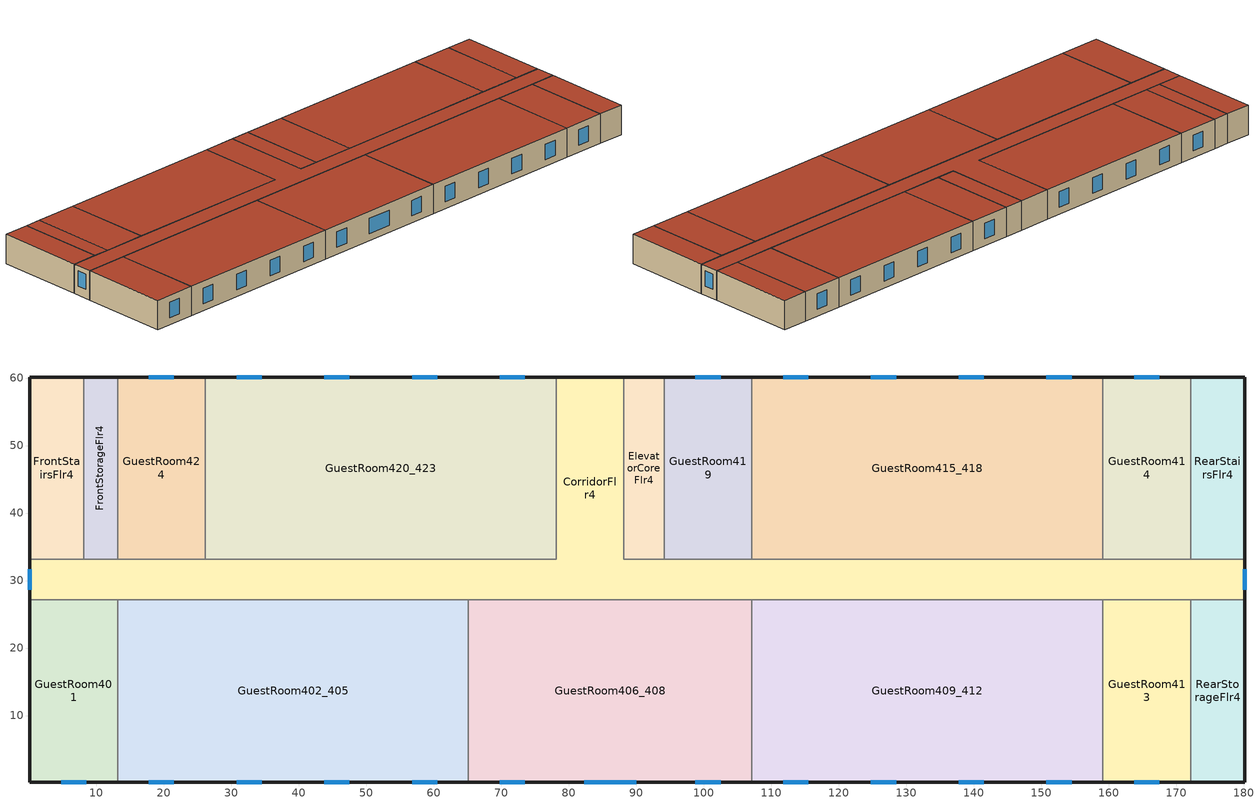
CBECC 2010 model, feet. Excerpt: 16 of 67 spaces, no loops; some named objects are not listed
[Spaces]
CorridorFlr4
 floor to CorridorFlr3 (Base_CZ3-All-FloorSteelJoistInterior): 88.16,60.16 88.16,33.16 180.16,33.16 180.16,27.16 0.16,27.16 0.16,33.16 78.16,33.16 78.16,60.16 z29
 wall outside (Base_CZ3-Nonres-WallSteelFramedU0.084): 0.16,33.16 0.16,27.16 / 180.16,27.16 180.16,33.16 / 88.16,60.16 78.16,60.16 z29:38
 wall to RearStairsFlr4 (Base_CZ3-All-WallSteelFramedInterior): 180.16,33.16 172.16,33.16 z29:38
 wall to GuestRoom420_423 (Base_CZ3-All-WallSteelFramedInterior): 78.16,60.16 78.16,33.16 26.16,33.16 z29:38
 wall to GuestRoom424 (Base_CZ3-All-WallSteelFramedInterior): 26.16,33.16 13.16,33.16 z29:38
 wall to FrontStorageFlr4 (Base_CZ3-All-WallSteelFramedInterior): 13.16,33.16 8.16,33.16 z29:38
 wall to FrontStairsFlr4 (Base_CZ3-All-WallSteelFramedInterior): 8.16,33.16 0.16,33.16 z29:38
 wall to GuestRoom401 (Base_CZ3-All-WallSteelFramedInterior): 0.16,27.16 13.16,27.16 z29:38
 wall to GuestRoom402_405 (Base_CZ3-All-WallSteelFramedInterior): 13.16,27.16 65.16,27.16 z29:38
 wall to GuestRoom406_408 (Base_CZ3-All-WallSteelFramedInterior): 65.16,27.16 107.16,27.16 z29:38
 wall to GuestRoom409_412 (Base_CZ3-All-WallSteelFramedInterior): 107.16,27.16 159.16,27.16 z29:38
 wall to GuestRoom413 (Base_CZ3-All-WallSteelFramedInterior): 159.16,27.16 172.16,27.16 z29:38
 wall to RearStorageFlr4 (Base_CZ3-All-WallSteelFramedInterior): 172.16,27.16 180.16,27.16 z29:38
 wall to GuestRoom414 (Base_CZ3-All-WallSteelFramedInterior): 172.16,33.16 159.16,33.16 z29:38
 wall to GuestRoom415_418 (Base_CZ3-All-WallSteelFramedInterior): 159.16,33.16 107.16,33.16 z29:38
 wall to GuestRoom419 (Base_CZ3-All-WallSteelFramedInterior): 107.16,33.16 94.16,33.16 z29:38
 wall to ElevatorCoreFlr4 (Base_CZ3-All-WallSteelFramedInterior): 94.16,33.16 88.16,33.16 88.16,60.16 z29:38
 window (Base_CZ3-Nonres-FenestrationU0.65): 0.16,31.68 0.16,28.65 / 180.16,28.65 180.16,31.68 z31.76:36.41
 roof outside (Base_CZ3-All-RoofLowAbsorptanceInsulationEntirelyAboveDeckU0.048): 180.16,27.16 180.16,33.16 88.16,33.16 88.16,60.16 78.16,60.16 78.16,33.16 0.16,33.16 0.16,27.16 z38
RearStairsFlr4
 floor to RearStairsFlr3 (Base_CZ3-All-FloorSteelJoistInterior): 180.16,60.16 180.16,33.16 172.16,33.16 172.16,60.16 z29
 wall outside (Base_CZ3-Nonres-WallSteelFramedU0.084): 180.16,33.16 180.16,60.16 172.16,60.16 z29:38
 wall to GuestRoom414 (Base_CZ3-All-WallSteelFramedInterior): 172.16,60.16 172.16,33.16 z29:38
 roof outside (Base_CZ3-All-RoofLowAbsorptanceInsulationEntirelyAboveDeckU0.048): 180.16,33.16 180.16,60.16 172.16,60.16 172.16,33.16 z38
GuestRoom420_423
 floor to GuestRoom320_323 (Base_CZ3-All-FloorSteelJoistInterior): 78.16,60.16 78.16,33.16 26.16,33.16 26.16,60.16 z29
 wall outside (Base_CZ3-Res-WallSteelFramedU0.064): 78.16,60.16 26.16,60.16 z29:38
 wall to GuestRoom424 (Base_CZ3-All-WallSteelFramedInterior): 26.16,60.16 26.16,33.16 z29:38
 window (Base_CZ3-Res-FenestrationU0.65): 73.53,60.16 69.79,60.16 / 60.53,60.16 56.79,60.16 / 47.53,60.16 43.79,60.16 / 34.53,60.16 30.79,60.16 z31.13:35.87
 roof outside (Base_CZ3-All-RoofLowAbsorptanceInsulationEntirelyAboveDeckU0.048): 78.16,33.16 78.16,60.16 26.16,60.16 26.16,33.16 z38
GuestRoom424
 floor to GuestRoom324 (Base_CZ3-All-FloorSteelJoistInterior): 26.16,60.16 26.16,33.16 13.16,33.16 13.16,60.16 z29
 wall outside (Base_CZ3-Res-WallSteelFramedU0.064): 26.16,60.16 13.16,60.16 z29:38
 wall to FrontStorageFlr4 (Base_CZ3-All-WallSteelFramedInterior): 13.16,60.16 13.16,33.16 z29:38
 window (Base_CZ3-Res-FenestrationU0.65): 21.53,60.16 17.79,60.16 z31.13:35.87
 roof outside (Base_CZ3-All-RoofLowAbsorptanceInsulationEntirelyAboveDeckU0.048): 26.16,33.16 26.16,60.16 13.16,60.16 13.16,33.16 z38
FrontStorageFlr4
 floor to FrontStorageFlr3 (Base_CZ3-All-FloorSteelJoistInterior): 13.16,60.16 13.16,33.16 8.16,33.16 8.16,60.16 z29
 wall outside (Base_CZ3-Nonres-WallSteelFramedU0.084): 13.16,60.16 8.16,60.16 z29:38
 wall to FrontStairsFlr4 (Base_CZ3-All-WallSteelFramedInterior): 8.16,60.16 8.16,33.16 z29:38
 roof outside (Base_CZ3-All-RoofLowAbsorptanceInsulationEntirelyAboveDeckU0.048): 13.16,33.16 13.16,60.16 8.16,60.16 8.16,33.16 z38
FrontStairsFlr4
 floor to FrontStairsFlr3 (Base_CZ3-All-FloorSteelJoistInterior): 8.16,60.16 8.16,33.16 0.16,33.16 0.16,60.16 z29
 wall outside (Base_CZ3-Nonres-WallSteelFramedU0.084): 8.16,60.16 0.16,60.16 0.16,33.16 z29:38
 roof outside (Base_CZ3-All-RoofLowAbsorptanceInsulationEntirelyAboveDeckU0.048): 8.16,33.16 8.16,60.16 0.16,60.16 0.16,33.16 z38
GuestRoom401
 floor to GuestRoom301 (Base_CZ3-All-FloorSteelJoistInterior): 13.16,27.16 13.16,0.16 0.16,0.16 0.16,27.16 z29
 wall outside (Base_CZ3-Res-WallSteelFramedU0.064): 0.16,27.16 0.16,0.16 13.16,0.16 z29:38
 wall to GuestRoom402_405 (Base_CZ3-All-WallSteelFramedInterior): 13.16,0.16 13.16,27.16 z29:38
 window (Base_CZ3-Res-FenestrationU0.65): 4.79,0.16 8.53,0.16 z31.13:35.87
 roof outside (Base_CZ3-All-RoofLowAbsorptanceInsulationEntirelyAboveDeckU0.048): 13.16,0.16 13.16,27.16 0.16,27.16 0.16,0.16 z38
GuestRoom402_405
 floor to GuestRoom302_305 (Base_CZ3-All-FloorSteelJoistInterior): 65.16,27.16 65.16,0.16 13.16,0.16 13.16,27.16 z29
 wall outside (Base_CZ3-Res-WallSteelFramedU0.064): 13.16,0.16 65.16,0.16 z29:38
 wall to GuestRoom406_408 (Base_CZ3-All-WallSteelFramedInterior): 65.16,0.16 65.16,27.16 z29:38
 window (Base_CZ3-Res-FenestrationU0.65): 17.79,0.16 21.53,0.16 / 30.79,0.16 34.53,0.16 / 43.79,0.16 47.53,0.16 / 56.79,0.16 60.53,0.16 z31.13:35.87
 roof outside (Base_CZ3-All-RoofLowAbsorptanceInsulationEntirelyAboveDeckU0.048): 65.16,0.16 65.16,27.16 13.16,27.16 13.16,0.16 z38
GuestRoom406_408
 floor to GuestRoom306_308 (Base_CZ3-All-FloorSteelJoistInterior): 107.16,27.16 107.16,0.16 65.16,0.16 65.16,27.16 z29
 wall outside (Base_CZ3-Res-WallSteelFramedU0.064): 65.16,0.16 107.16,0.16 z29:38
 wall to GuestRoom409_412 (Base_CZ3-All-WallSteelFramedInterior): 107.16,0.16 107.16,27.16 z29:38
 window (Base_CZ3-Res-FenestrationU0.65): 69.79,0.16 73.53,0.16 / 98.79,0.16 102.53,0.16 / 82.29,0.16 90.03,0.16 z31.13:35.87
 roof outside (Base_CZ3-All-RoofLowAbsorptanceInsulationEntirelyAboveDeckU0.048): 107.16,0.16 107.16,27.16 65.16,27.16 65.16,0.16 z38
GuestRoom409_412
 floor to GuestRoom309_312 (Base_CZ3-All-FloorSteelJoistInterior): 159.16,27.16 159.16,0.16 107.16,0.16 107.16,27.16 z29
 wall outside (Base_CZ3-Res-WallSteelFramedU0.064): 107.16,0.16 159.16,0.16 z29:38
 wall to GuestRoom413 (Base_CZ3-All-WallSteelFramedInterior): 159.16,0.16 159.16,27.16 z29:38
 window (Base_CZ3-Res-FenestrationU0.65): 111.79,0.16 115.53,0.16 / 124.79,0.16 128.53,0.16 / 137.79,0.16 141.53,0.16 / 150.79,0.16 154.53,0.16 z31.13:35.87
 roof outside (Base_CZ3-All-RoofLowAbsorptanceInsulationEntirelyAboveDeckU0.048): 159.16,0.16 159.16,27.16 107.16,27.16 107.16,0.16 z38
GuestRoom413
 floor to GuestRoom313 (Base_CZ3-All-FloorSteelJoistInterior): 172.16,27.16 172.16,0.16 159.16,0.16 159.16,27.16 z29
 wall outside (Base_CZ3-Res-WallSteelFramedU0.064): 159.16,0.16 172.16,0.16 z29:38
 wall to RearStorageFlr4 (Base_CZ3-All-WallSteelFramedInterior): 172.16,0.16 172.16,27.16 z29:38
 window (Base_CZ3-Res-FenestrationU0.65): 163.79,0.16 167.53,0.16 z31.13:35.87
 roof outside (Base_CZ3-All-RoofLowAbsorptanceInsulationEntirelyAboveDeckU0.048): 172.16,0.16 172.16,27.16 159.16,27.16 159.16,0.16 z38
RearStorageFlr4
 floor to RearStorageFlr3 (Base_CZ3-All-FloorSteelJoistInterior): 180.16,27.16 180.16,0.16 172.16,0.16 172.16,27.16 z29
 wall outside (Base_CZ3-Nonres-WallSteelFramedU0.084): 172.16,0.16 180.16,0.16 180.16,27.16 z29:38
 roof outside (Base_CZ3-All-RoofLowAbsorptanceInsulationEntirelyAboveDeckU0.048): 180.16,0.16 180.16,27.16 172.16,27.16 172.16,0.16 z38
GuestRoom414
 floor to GuestRoom314 (Base_CZ3-All-FloorSteelJoistInterior): 172.16,60.16 172.16,33.16 159.16,33.16 159.16,60.16 z29
 wall outside (Base_CZ3-Res-WallSteelFramedU0.064): 172.16,60.16 159.16,60.16 z29:38
 wall to GuestRoom415_418 (Base_CZ3-All-WallSteelFramedInterior): 159.16,60.16 159.16,33.16 z29:38
 window (Base_CZ3-Res-FenestrationU0.65): 167.53,60.16 163.79,60.16 z31.13:35.87
 roof outside (Base_CZ3-All-RoofLowAbsorptanceInsulationEntirelyAboveDeckU0.048): 172.16,33.16 172.16,60.16 159.16,60.16 159.16,33.16 z38
GuestRoom415_418
 floor to GuestRoom315_318 (Base_CZ3-All-FloorSteelJoistInterior): 159.16,60.16 159.16,33.16 107.16,33.16 107.16,60.16 z29
 wall outside (Base_CZ3-Res-WallSteelFramedU0.064): 159.16,60.16 107.16,60.16 z29:38
 wall to GuestRoom419 (Base_CZ3-All-WallSteelFramedInterior): 107.16,60.16 107.16,33.16 z29:38
 window (Base_CZ3-Res-FenestrationU0.65): 154.53,60.16 150.79,60.16 / 141.53,60.16 137.79,60.16 / 128.53,60.16 124.79,60.16 / 115.53,60.16 111.79,60.16 z31.13:35.87
 roof outside (Base_CZ3-All-RoofLowAbsorptanceInsulationEntirelyAboveDeckU0.048): 159.16,33.16 159.16,60.16 107.16,60.16 107.16,33.16 z38
GuestRoom419
 floor to GuestRoom319 (Base_CZ3-All-FloorSteelJoistInterior): 107.16,60.16 107.16,33.16 94.16,33.16 94.16,60.16 z29
 wall outside (Base_CZ3-Res-WallSteelFramedU0.064): 107.16,60.16 94.16,60.16 z29:38
 wall to ElevatorCoreFlr4 (Base_CZ3-All-WallSteelFramedInterior): 94.16,60.16 94.16,33.16 z29:38
 window (Base_CZ3-Res-FenestrationU0.65): 102.53,60.16 98.79,60.16 z31.13:35.87
 roof outside (Base_CZ3-All-RoofLowAbsorptanceInsulationEntirelyAboveDeckU0.048): 107.16,33.16 107.16,60.16 94.16,60.16 94.16,33.16 z38
ElevatorCoreFlr4
 floor to ElevatorCoreFlr3 (Base_CZ3-All-FloorSteelJoistInterior): 94.16,60.16 94.16,33.16 88.16,33.16 88.16,60.16 z29
 wall outside (Base_CZ3-Res-WallSteelFramedU0.064): 94.16,60.16 88.16,60.16 z29:38
 roof outside (Base_CZ3-All-RoofLowAbsorptanceInsulationEntirelyAboveDeckU0.048): 94.16,33.16 94.16,60.16 88.16,60.16 88.16,33.16 z38
[Proj]
070132-HotSml-S901GFossil: ZipCode=95814; EnergyCostOtherFuel=NaturalGas; CompType=NewComplete
[Bldg]
Hotel Small: TotStoryCnt=4; AboveGrdStoryCnt=4; HighRiseResLivingUnitCnt=77; NonResStoryCntFossilHt=0; NonResStoryCntElecHt=0
[ConsAssm]
Name | CompatibleSurfType | MatRef[1] | MatRef[2] | MatRef[3] | MatRef[4] | SolReflASTMCertification | ThrmlEmitASTMCertification | RoofAgedSolRefl | RoofAgedThrmlEmit
Base_CZ3-Nonres-WallSteelFramedU0.084 | ExteriorWall | Stucco - 3/8 in. | Gypsum Board - 5/8 in. | Compliance Insulation R9.80 | Gypsum Board - 5/8 in.
Base_CZ3-Res-WallSteelFramedU0.064 | ExteriorWall | Stucco - 3/8 in. | Gypsum Board - 5/8 in. | Compliance Insulation R13.50 | Gypsum Board - 5/8 in.
Base_CZ3-All-WallSteelFramedInterior | InteriorWall | Gypsum Board - 5/8 in. | Air 90.1 - Wall - 16 in. OC - 3 1/2 in. | Gypsum Board - 5/8 in.
Base_CZ3-All-RoofLowAbsorptanceInsulationEntirelyAboveDeckU0.048 | Roof | Metal Standing Seam - 1/16 in. | Compliance Insulation R20.00 | Metal Deck - 1/16 in. |  | 1 | 1 | 0.55 | 0.75
Base_CZ3-All-FloorSteelJoistInterior | InteriorFloor | Metal Deck - 1/16 in. | Concrete 90.1 - 140 lb/ft3 - 4 in. | Carpet 90.1 - 1/2 in.
[Mat]
Name | CodeCat | CodeItem
Stucco - 3/8 in. | Plastering Materials | Stucco - 3/8 in.
Gypsum Board - 5/8 in. | Bldg Board and Siding | Gypsum Board - 5/8 in.
Compliance Insulation R9.80 | Insulation Board | Compliance Insulation R9.80
Compliance Insulation R13.50 | Insulation Board | Compliance Insulation R13.50
Air 90.1 - Wall - 16 in. OC - 3 1/2 in. | Air | Air 90.1 - Wall - 16 in. OC - 3 1/2 in.
Metal Standing Seam - 1/16 in. | Roofing | Metal Standing Seam - 1/16 in.
Compliance Insulation R20.00 | Insulation Board | Compliance Insulation R20.00
Metal Deck - 1/16 in. | Bldg Board and Siding | Metal Deck - 1/16 in.
Concrete 90.1 - 140 lb/ft3 - 4 in. | Concrete | Concrete 90.1 - 140 lb/ft3 - 4 in.
Carpet 90.1 - 1/2 in. | Finish Materials | Carpet 90.1 - 1/2 in.
[FenCons] FenProdType=AllOther; FenFrm=Metal; SHGC=0.25; UFactor=0.65; VT=0.42
Base_CZ3-Nonres-FenestrationU0.65; Base_CZ3-Res-FenestrationU0.65
[Story]
Building Story 4
[Spc] Story=Building Story 4
Name | ThrmlZnRef | Vol | SpcFuncDefaultsRef | CondgType | SpcFunc
CorridorFlr4 | CorridorFlr4 Thermal Zone | 12150.1 | Corridors
ElevatorCoreFlr4 | CorridorFlr4 Thermal Zone | 1458 |  | IndirectlyConditioned | Unoccupied-Exclude from Gross Floor Area
FrontStairsFlr4 | FrontStairsFlr4 Thermal Zone | 1944 | Stairways
FrontStorageFlr4 | FrontStorageFlr4 Thermal Zone | 1215 | Storage_LPD0.756
GuestRoom401 | GuestRoom401 Thermal Zone | 3159.23 | Hotel Guest Room
GuestRoom402_405 | GuestRoom402_405 Thermal Zone | 12636.9 | Hotel Guest Room
GuestRoom406_408 | GuestRoom406_408 Thermal Zone | 10206.7 | Hotel Guest Room
GuestRoom409_412 | GuestRoom409_412 Thermal Zone | 12636.9 | Hotel Guest Room
GuestRoom413 | GuestRoom413 Thermal Zone | 3159.23 | Hotel Guest Room
GuestRoom414 | GuestRoom414 Thermal Zone | 3159 | Hotel Guest Room
GuestRoom415_418 | GuestRoom415_418 Thermal Zone | 12636 | Hotel Guest Room
GuestRoom419 | GuestRoom419 Thermal Zone | 3159 | Hotel Guest Room
GuestRoom420_423 | GuestRoom420_423 Thermal Zone | 12636 | Hotel Guest Room
GuestRoom424 | GuestRoom424 Thermal Zone | 3159 | Hotel Guest Room
RearStairsFlr4 | RearStairsFlr4 Thermal Zone | 1944.48 | Stairways
RearStorageFlr4 | RearStorageFlr4 Thermal Zone | 1944.62 | Storage
[ThrmlZn] Type=Conditioned
Name | PriAirCondgSysRef | ClgTstatSchRef | HtgTstatSchRef | VentCtrlMthd | HVACZnCnt
CorridorFlr4 Thermal Zone | Corridor Flr4 | ResidentialCommon ClgSetPt | ResidentialCommon HtgSetPt
FrontStairsFlr4 Thermal Zone | FrontStairs Flr4 | ResidentialCommon ClgSetPt | ResidentialCommon HtgSetPt
FrontStorageFlr4 Thermal Zone | FrontStorage Flr4 | ResidentialCommon ClgSetPt | ResidentialCommon HtgSetPt
RearStairsFlr4 Thermal Zone | RearStairs Flr4 | ResidentialCommon ClgSetPt | ResidentialCommon HtgSetPt
RearStorageFlr4 Thermal Zone | RearStorage Flr4 | ResidentialCommon ClgSetPt | ResidentialCommon HtgSetPt
GuestRoom401 Thermal Zone | GuestRoom401_PTAC | ResidentialLiving ClgSetPt | ResidentialLiving HtgSetPt | Fixed
GuestRoom402_405 Thermal Zone | GuestRoom402_405_PTAC | ResidentialLiving ClgSetPt | ResidentialLiving HtgSetPt | Fixed | 4
GuestRoom406_408 Thermal Zone | GuestRoom406_408_PTAC | ResidentialLiving ClgSetPt | ResidentialLiving HtgSetPt | Fixed | 3
GuestRoom409_412 Thermal Zone | GuestRoom409_412_PTAC | ResidentialLiving ClgSetPt | ResidentialLiving HtgSetPt | Fixed | 4
GuestRoom413 Thermal Zone | GuestRoom413_PTAC | ResidentialLiving ClgSetPt | ResidentialLiving HtgSetPt | Fixed
GuestRoom414 Thermal Zone | GuestRoom414_PTAC | ResidentialLiving ClgSetPt | ResidentialLiving HtgSetPt | Fixed
GuestRoom415_418 Thermal Zone | GuestRoom415_418_PTAC | ResidentialLiving ClgSetPt | ResidentialLiving HtgSetPt | Fixed | 4
GuestRoom419 Thermal Zone | GuestRoom419_PTAC | ResidentialLiving ClgSetPt | ResidentialLiving HtgSetPt | Fixed
GuestRoom420_423 Thermal Zone | GuestRoom420_423_PTAC | ResidentialLiving ClgSetPt | ResidentialLiving HtgSetPt | Fixed | 4
GuestRoom424 Thermal Zone | GuestRoom424_PTAC | ResidentialLiving ClgSetPt | ResidentialLiving HtgSetPt | Fixed
[SpcFuncDefaults]
Name | SpcFunc | IntLPDReg
Hotel Guest Room | Hotel/Highway Lodging - Hotel Guest Rooms
Stairways | Stairway
Corridors | Corridor/Transition
Storage | Storage
Storage_LPD0.756 | Storage | 0.756
[Sch] Type=Temperature; EndMonth[1]=12; EndDay[1]=31
Name | SchWeekRef[1]
ResidentialCommon ClgSetPt | ResidentialCommonClgSetPtWk
ResidentialCommon HtgSetPt | ResidentialCommonHtgSetPtWk
ResidentialLiving ClgSetPt | ResidentialLivingClgSetPtWk
ResidentialLiving HtgSetPt | ResidentialLivingHtgSetPtWk
[SchWeek] Type=Temperature
Name | SchDaySunRef | SchDayMonRef | SchDayTueRef | SchDayWedRef | SchDayThuRef | SchDayFriRef | SchDaySatRef | SchDayHolRef | SchDayClgDDRef | SchDayHtgDDRef
ResidentialCommonClgSetPtWk | ResidentialCommonClgSetPtSun | ResidentialCommonClgSetPtWD | ResidentialCommonClgSetPtWD | ResidentialCommonClgSetPtWD | ResidentialCommonClgSetPtWD | ResidentialCommonClgSetPtWD | ResidentialCommonClgSetPtSat | ResidentialCommonClgSetPtSun | ResidentialCommonClgSetPtWD | ResidentialCommonClgSetPtWD
ResidentialCommonHtgSetPtWk | ResidentialCommonHtgSetPtSun | ResidentialCommonHtgSetPtWD | ResidentialCommonHtgSetPtWD | ResidentialCommonHtgSetPtWD | ResidentialCommonHtgSetPtWD | ResidentialCommonHtgSetPtWD | ResidentialCommonHtgSetPtSat | ResidentialCommonHtgSetPtSun | ResidentialCommonHtgSetPtWD | ResidentialCommonHtgSetPtWD
ResidentialLivingClgSetPtWk | ResidentialLivingClgSetPtSun | ResidentialLivingClgSetPtWD | ResidentialLivingClgSetPtWD | ResidentialLivingClgSetPtWD | ResidentialLivingClgSetPtWD | ResidentialLivingClgSetPtWD | ResidentialLivingClgSetPtSat | ResidentialLivingClgSetPtSun | ResidentialLivingClgSetPtWD | ResidentialLivingClgSetPtWD
ResidentialLivingHtgSetPtWk | ResidentialLivingHtgSetPtSun | ResidentialLivingHtgSetPtWD | ResidentialLivingHtgSetPtWD | ResidentialLivingHtgSetPtWD | ResidentialLivingHtgSetPtWD | ResidentialLivingHtgSetPtWD | ResidentialLivingHtgSetPtSat | ResidentialLivingHtgSetPtSun | ResidentialLivingHtgSetPtWD | ResidentialLivingHtgSetPtWD
[SchDay] Type=Temperature
Name | Hr
ResidentialCommonClgSetPtSun; ResidentialCommonClgSetPtWD; ResidentialCommonClgSetPtSat; ResidentialLivingClgSetPtSun; ResidentialLivingClgSetPtWD; ResidentialLivingClgSetPtSat | ( 78, 78, 78, 78, 78, 78, 78, 78, 78, 78, 78, 78, 78, 78, 78, 78, 78, 78, 78, 78, 78, 78, 78, 78 )
ResidentialCommonHtgSetPtSun; ResidentialCommonHtgSetPtWD; ResidentialCommonHtgSetPtSat | ( 68, 68, 68, 68, 68, 68, 68, 68, 68, 68, 68, 68, 68, 68, 68, 68, 68, 68, 68, 68, 68, 68, 68, 68 )
ResidentialLivingHtgSetPtSun; ResidentialLivingHtgSetPtWD; ResidentialLivingHtgSetPtSat | ( 60, 60, 60, 60, 60, 60, 68, 68, 68, 68, 68, 68, 68, 68, 68, 68, 68, 68, 68, 68, 68, 68, 60, 60 )
